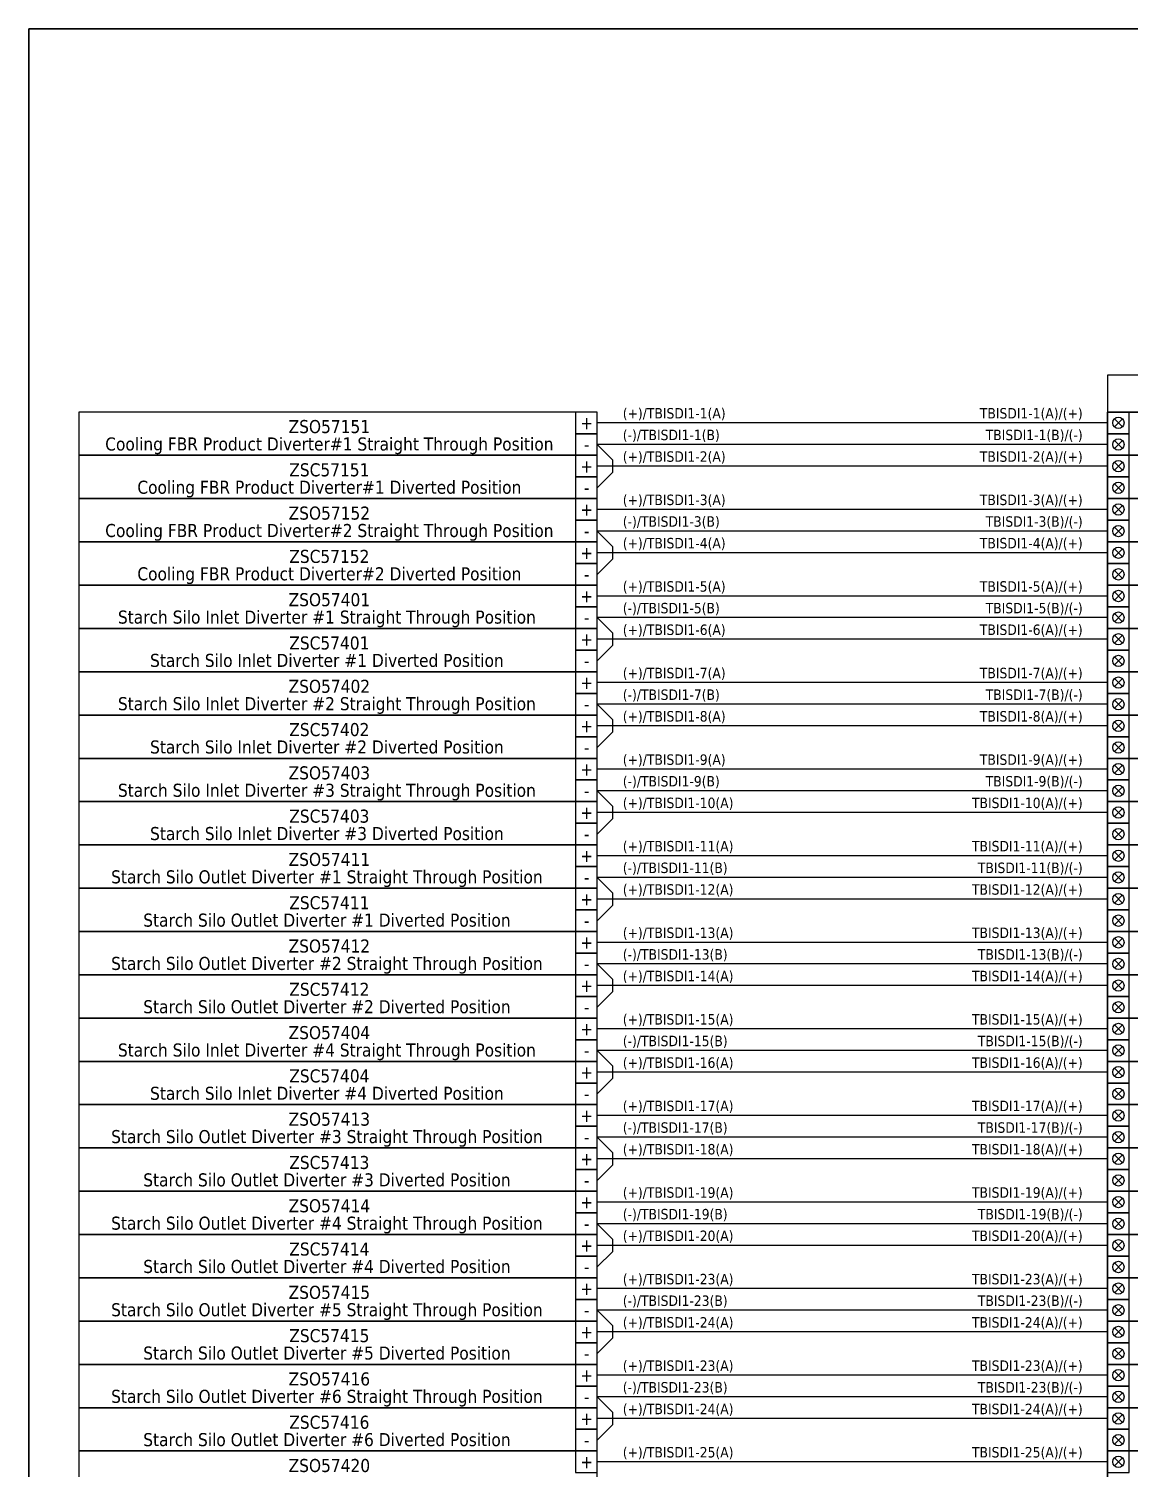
# Model space of a CAD drawing. Header units: millimetres. Extents: x 0 to 1792788, y -13 to 262234.
# Drawn here: x 680159 to 712258, y 118939 to 160934 of the extents above; entities that cross this region are included whole.
import ezdxf
from ezdxf.enums import TextEntityAlignment as Align

# ---------------------------------------------------------------- set-up
doc = ezdxf.new("R2010")
doc.units = ezdxf.units.MM
doc.layers.add('HELPPOINT', color=7, linetype='Continuous', lineweight=25)
doc.layers.add('power', color=7, linetype='Continuous', lineweight=25)
doc.styles.add('Tahoma', font='')
doc.styles.get('Tahoma').set_extended_font_data('Tahoma')

# ---------------------------------------------------------------- blocks, each defined once
blk = doc.blocks.new('TPA')
at = {"layer": 'HELPPOINT', "color": 4, "lineweight": 35, "ltscale": 25.4}
for p, q in [((14292753, 12749437), (14292753, 12827491)), ((14292753, 12827491), (14405128, 12827491)), ((14292753, 12749437), (14292753, 12827491)), ((14292753, 12827491), (14405128, 12827491))]:
    blk.add_line(p, q, dxfattribs=at)

msp = doc.modelspace()

# ---------------------------------------------------------------- linework, layer by layer
at = {"color": 1, "ltscale": 25.4}
for p, q in [((712059, 149555), (711824, 149320)), ((711824, 149555), (712059, 149320)), ((712059, 148292), (711824, 148057)), ((711824, 148292), (712059, 148057)), ((712059, 147029), (711824, 146794)), ((711824, 147029), (712059, 146794)), ((712059, 145766), (711824, 145531)), ((711824, 145766), (712059, 145531)), ((712059, 144503), (711824, 144268)), ((711824, 144503), (712059, 144268)), ((712059, 143240), (711824, 143005)), ((711824, 143240), (712059, 143005)), ((712059, 141977), (711824, 141742)), ((711824, 141977), (712059, 141742)), ((712059, 140714), (711824, 140479)), ((711824, 140714), (712059, 140479)), ((712059, 139451), (711824, 139216)), ((711824, 139451), (712059, 139216)), ((712059, 138188), (711824, 137953)), ((711824, 138188), (712059, 137953)), ((712059, 136925), (711824, 136690)), ((711824, 136925), (712059, 136690)), ((712059, 135662), (711824, 135427)), ((711824, 135662), (712059, 135427)), ((712059, 134399), (711824, 134164)), ((711824, 134399), (712059, 134164)), ((712059, 133136), (711824, 132901)), ((711824, 133136), (712059, 132901)), ((712059, 131873), (711824, 131638)), ((711824, 131873), (712059, 131638)), ((712059, 130610), (711824, 130375)), ((711824, 130610), (712059, 130375)), ((712059, 129347), (711824, 129112)), ((711824, 129347), (712059, 129112)), ((712059, 128084), (711824, 127849)), ((711824, 128084), (712059, 127849)), ((712059, 126821), (711824, 126586)), ((711824, 126821), (712059, 126586)), ((712059, 125558), (711824, 125323)), ((711824, 125558), (712059, 125323)), ((712059, 124295), (711824, 124060)), ((711824, 124295), (712059, 124060)), ((712059, 123032), (711824, 122797)), ((711824, 123032), (712059, 122797)), ((712059, 121769), (711824, 121534)), ((711824, 121769), (712059, 121534)), ((712059, 120506), (711824, 120271)), ((711824, 120506), (712059, 120271)), ((712059, 119243), (711824, 119008)), ((711824, 119243), (712059, 119008))]:
    msp.add_line(p, q, dxfattribs=at)
at = {"color": 4, "ltscale": 25.4}
for p, q in [((711626, 149437), (696741, 149437)), ((711626, 148174), (696741, 148174)), ((711626, 146911), (696741, 146911)), ((711626, 145648), (696741, 145648)), ((711626, 144385), (696741, 144385)), ((711626, 143122), (696741, 143122)), ((711626, 141859), (696741, 141859)), ((711626, 140596), (696741, 140596)), ((711626, 139333), (696741, 139333)), ((711626, 138070), (696741, 138070)), ((711626, 136807), (696741, 136807)), ((711626, 135544), (696741, 135544)), ((711626, 134281), (696741, 134281)), ((711626, 133018), (696741, 133018)), ((711626, 131755), (696741, 131755)), ((711626, 130492), (696741, 130492)), ((711626, 129229), (696741, 129229)), ((711626, 127966), (696741, 127966)), ((711626, 126704), (696741, 126704)), ((711626, 125441), (696741, 125441)), ((711626, 124178), (696741, 124178)), ((711626, 122915), (696741, 122915)), ((711626, 121652), (696741, 121652)), ((711626, 120389), (696741, 120389)), ((711626, 119126), (696741, 119126))]:
    msp.add_line(p, q, dxfattribs=at)
at = {"color": 7, "ltscale": 25.4}
for p, q in [((711626, 148806), (696741, 148806)), ((696741, 148806), (697188, 148359)), ((712059, 148923), (711824, 148688)), ((711824, 148923), (712059, 148688)), ((697188, 148359), (697188, 147989)), ((696741, 147543), (697188, 147989)), ((712059, 147660), (711824, 147425)), ((711824, 147660), (712059, 147425)), ((711626, 146280), (696741, 146280)), ((696741, 146280), (697188, 145833)), ((712059, 146397), (711824, 146162)), ((711824, 146397), (712059, 146162)), ((697188, 145833), (697188, 145463)), ((696741, 145017), (697188, 145463)), ((712059, 145134), (711824, 144899)), ((711824, 145134), (712059, 144899)), ((711626, 143754), (696741, 143754)), ((696741, 143754), (697188, 143307)), ((712059, 143871), (711824, 143636)), ((711824, 143871), (712059, 143636)), ((697188, 143307), (697188, 142937)), ((696741, 142491), (697188, 142937)), ((712059, 142608), (711824, 142373)), ((711824, 142608), (712059, 142373)), ((711626, 141228), (696741, 141228)), ((696741, 141228), (697188, 140781)), ((712059, 141345), (711824, 141110)), ((711824, 141345), (712059, 141110)), ((697188, 140781), (697188, 140411)), ((696741, 139965), (697188, 140411)), ((712059, 140082), (711824, 139847)), ((711824, 140082), (712059, 139847)), ((711626, 138702), (696741, 138702)), ((696741, 138702), (697188, 138255)), ((712059, 138819), (711824, 138584)), ((711824, 138819), (712059, 138584)), ((697188, 138255), (697188, 137885)), ((696741, 137439), (697188, 137885)), ((712059, 137556), (711824, 137321)), ((711824, 137556), (712059, 137321)), ((711626, 136176), (696741, 136176)), ((696741, 136176), (697188, 135729)), ((712059, 136293), (711824, 136058)), ((711824, 136293), (712059, 136058)), ((697188, 135729), (697188, 135359)), ((696741, 134913), (697188, 135359)), ((712059, 135030), (711824, 134795)), ((711824, 135030), (712059, 134795)), ((711626, 133650), (696741, 133650)), ((696741, 133650), (697188, 133203)), ((712059, 133767), (711824, 133532)), ((711824, 133767), (712059, 133532)), ((697188, 133203), (697188, 132833)), ((696741, 132387), (697188, 132833)), ((712059, 132504), (711824, 132269)), ((711824, 132504), (712059, 132269)), ((711626, 131124), (696741, 131124)), ((696741, 131124), (697188, 130677)), ((712059, 131241), (711824, 131006)), ((711824, 131241), (712059, 131006)), ((697188, 130677), (697188, 130307)), ((696741, 129861), (697188, 130307)), ((712059, 129978), (711824, 129743)), ((711824, 129978), (712059, 129743)), ((711626, 128598), (696741, 128598)), ((696741, 128598), (697188, 128151)), ((712059, 128715), (711824, 128480)), ((711824, 128715), (712059, 128480)), ((697188, 128151), (697188, 127782)), ((696741, 127335), (697188, 127782)), ((712059, 127452), (711824, 127218)), ((711824, 127452), (712059, 127218)), ((711626, 126072), (696741, 126072)), ((696741, 126072), (697188, 125625)), ((712059, 126190), (711824, 125955)), ((711824, 126190), (712059, 125955)), ((697188, 125625), (697188, 125256)), ((696741, 124809), (697188, 125256)), ((712059, 124927), (711824, 124692)), ((711824, 124927), (712059, 124692)), ((711626, 123546), (696741, 123546)), ((696741, 123546), (697188, 123100)), ((712059, 123664), (711824, 123429)), ((711824, 123664), (712059, 123429)), ((697188, 123100), (697188, 122730)), ((696741, 122283), (697188, 122730)), ((712059, 122401), (711824, 122166)), ((711824, 122401), (712059, 122166)), ((711626, 121020), (696741, 121020)), ((696741, 121020), (697188, 120574)), ((712059, 121138), (711824, 120903)), ((711824, 121138), (712059, 120903)), ((697188, 120574), (697188, 120204)), ((696741, 119757), (697188, 120204)), ((712059, 119875), (711824, 119640)), ((711824, 119875), (712059, 119640))]:
    msp.add_line(p, q, dxfattribs=at)
at = {"color": 4, "ltscale": 25.4}
msp.add_lwpolyline([(711626, 149753), (716232, 149753), (716232, 150832), (711626, 150832)], close=True, dxfattribs=at)
at = {"color": 2, "ltscale": 25.4}
for points in [[(681620, 148490), (696741, 148490), (696741, 149753), (681620, 149753)], [(681620, 147227), (696741, 147227), (696741, 148490), (681620, 148490)], [(681620, 145964), (696741, 145964), (696741, 147227), (681620, 147227)], [(681620, 144701), (696741, 144701), (696741, 145964), (681620, 145964)], [(681620, 143438), (696741, 143438), (696741, 144701), (681620, 144701)], [(681620, 142175), (696741, 142175), (696741, 143438), (681620, 143438)], [(681620, 140912), (696741, 140912), (696741, 142175), (681620, 142175)], [(681620, 139649), (696741, 139649), (696741, 140912), (681620, 140912)], [(681620, 138386), (696741, 138386), (696741, 139649), (681620, 139649)], [(681620, 137123), (696741, 137123), (696741, 138386), (681620, 138386)], [(681620, 135860), (696741, 135860), (696741, 137123), (681620, 137123)], [(681620, 134597), (696741, 134597), (696741, 135860), (681620, 135860)], [(681620, 133334), (696741, 133334), (696741, 134597), (681620, 134597)], [(681620, 132071), (696741, 132071), (696741, 133334), (681620, 133334)], [(681620, 130808), (696741, 130808), (696741, 132071), (681620, 132071)], [(681620, 129545), (696741, 129545), (696741, 130808), (681620, 130808)], [(681620, 128282), (696741, 128282), (696741, 129545), (681620, 129545)], [(681620, 127019), (696741, 127019), (696741, 128282), (681620, 128282)], [(681620, 125756), (696741, 125756), (696741, 127019), (681620, 127019)], [(681620, 124493), (696741, 124493), (696741, 125756), (681620, 125756)], [(681620, 123230), (696741, 123230), (696741, 124493), (681620, 124493)], [(681620, 121967), (696741, 121967), (696741, 123230), (681620, 123230)], [(681620, 120704), (696741, 120704), (696741, 121967), (681620, 121967)], [(681620, 119441), (696741, 119441), (696741, 120704), (681620, 120704)], [(681620, 118178), (696741, 118178), (696741, 119441), (681620, 119441)]]:
    msp.add_lwpolyline(points, close=True, dxfattribs=at)
at = {"color": 1, "ltscale": 25.4}
for points in [[(696109, 149121), (696741, 149121), (696741, 149753), (696109, 149753)], [(711626, 149121), (712258, 149121), (712258, 149753), (711626, 149753)], [(696109, 147858), (696741, 147858), (696741, 148490), (696109, 148490)], [(711626, 147858), (712258, 147858), (712258, 148490), (711626, 148490)], [(696109, 146595), (696741, 146595), (696741, 147227), (696109, 147227)], [(711626, 146595), (712258, 146595), (712258, 147227), (711626, 147227)], [(696109, 145332), (696741, 145332), (696741, 145964), (696109, 145964)], [(711626, 145332), (712258, 145332), (712258, 145964), (711626, 145964)], [(696109, 144069), (696741, 144069), (696741, 144701), (696109, 144701)], [(711626, 144069), (712258, 144069), (712258, 144701), (711626, 144701)], [(696109, 142806), (696741, 142806), (696741, 143438), (696109, 143438)], [(711626, 142806), (712258, 142806), (712258, 143438), (711626, 143438)], [(696109, 141543), (696741, 141543), (696741, 142175), (696109, 142175)], [(711626, 141543), (712258, 141543), (712258, 142175), (711626, 142175)], [(696109, 140281), (696741, 140281), (696741, 140912), (696109, 140912)], [(711626, 140281), (712258, 140281), (712258, 140912), (711626, 140912)], [(696109, 139018), (696741, 139018), (696741, 139649), (696109, 139649)], [(711626, 139018), (712258, 139018), (712258, 139649), (711626, 139649)], [(696109, 137755), (696741, 137755), (696741, 138386), (696109, 138386)], [(711626, 137755), (712258, 137755), (712258, 138386), (711626, 138386)], [(696109, 136492), (696741, 136492), (696741, 137123), (696109, 137123)], [(711626, 136492), (712258, 136492), (712258, 137123), (711626, 137123)], [(696109, 135229), (696741, 135229), (696741, 135860), (696109, 135860)], [(711626, 135229), (712258, 135229), (712258, 135860), (711626, 135860)], [(696109, 133966), (696741, 133966), (696741, 134597), (696109, 134597)], [(711626, 133966), (712258, 133966), (712258, 134597), (711626, 134597)], [(696109, 132703), (696741, 132703), (696741, 133334), (696109, 133334)], [(711626, 132703), (712258, 132703), (712258, 133334), (711626, 133334)], [(696109, 131440), (696741, 131440), (696741, 132071), (696109, 132071)], [(711626, 131440), (712258, 131440), (712258, 132071), (711626, 132071)], [(696109, 130177), (696741, 130177), (696741, 130808), (696109, 130808)], [(711626, 130177), (712258, 130177), (712258, 130808), (711626, 130808)], [(696109, 128914), (696741, 128914), (696741, 129545), (696109, 129545)], [(711626, 128914), (712258, 128914), (712258, 129545), (711626, 129545)], [(696109, 127651), (696741, 127651), (696741, 128282), (696109, 128282)], [(711626, 127651), (712258, 127651), (712258, 128282), (711626, 128282)], [(696109, 126388), (696741, 126388), (696741, 127019), (696109, 127019)], [(711626, 126388), (712258, 126388), (712258, 127019), (711626, 127019)], [(696109, 125125), (696741, 125125), (696741, 125756), (696109, 125756)], [(711626, 125125), (712258, 125125), (712258, 125756), (711626, 125756)], [(696109, 123862), (696741, 123862), (696741, 124493), (696109, 124493)], [(711626, 123862), (712258, 123862), (712258, 124493), (711626, 124493)], [(696109, 122599), (696741, 122599), (696741, 123230), (696109, 123230)], [(711626, 122599), (712258, 122599), (712258, 123230), (711626, 123230)], [(696109, 121336), (696741, 121336), (696741, 121967), (696109, 121967)], [(711626, 121336), (712258, 121336), (712258, 121967), (711626, 121967)], [(696109, 120073), (696741, 120073), (696741, 120704), (696109, 120704)], [(711626, 120073), (712258, 120073), (712258, 120704), (711626, 120704)], [(696109, 118810), (696741, 118810), (696741, 119441), (696109, 119441)], [(711626, 118810), (712258, 118810), (712258, 119441), (711626, 119441)]]:
    msp.add_lwpolyline(points, close=True, dxfattribs=at)
at = {"color": 7, "lineweight": 30, "ltscale": 25.4}
for points in [[(711626, 149753), (716232, 149753), (716232, 148490), (711626, 148490), (711626, 149753)], [(711626, 148490), (716232, 148490), (716232, 147227), (711626, 147227), (711626, 148490)], [(711626, 147227), (716232, 147227), (716232, 145964), (711626, 145964), (711626, 147227)], [(711626, 145964), (716232, 145964), (716232, 144701), (711626, 144701), (711626, 145964)], [(711626, 144701), (716232, 144701), (716232, 143438), (711626, 143438), (711626, 144701)], [(711626, 143438), (716232, 143438), (716232, 142175), (711626, 142175), (711626, 143438)], [(711626, 142175), (716232, 142175), (716232, 140912), (711626, 140912), (711626, 142175)], [(711626, 140912), (716232, 140912), (716232, 139649), (711626, 139649), (711626, 140912)], [(711626, 139649), (716232, 139649), (716232, 138386), (711626, 138386), (711626, 139649)], [(711626, 138386), (716232, 138386), (716232, 137123), (711626, 137123), (711626, 138386)], [(711626, 137123), (716232, 137123), (716232, 135860), (711626, 135860), (711626, 137123)], [(711626, 135860), (716232, 135860), (716232, 134597), (711626, 134597), (711626, 135860)], [(711626, 134597), (716232, 134597), (716232, 133334), (711626, 133334), (711626, 134597)], [(711626, 133334), (716232, 133334), (716232, 132071), (711626, 132071), (711626, 133334)], [(711626, 132071), (716232, 132071), (716232, 130808), (711626, 130808), (711626, 132071)], [(711626, 130808), (716232, 130808), (716232, 129545), (711626, 129545), (711626, 130808)], [(711626, 129545), (716232, 129545), (716232, 128282), (711626, 128282), (711626, 129545)], [(711626, 128282), (716232, 128282), (716232, 127019), (711626, 127019), (711626, 128282)], [(711626, 127019), (716232, 127019), (716232, 125756), (711626, 125756), (711626, 127019)], [(711626, 125756), (716232, 125756), (716232, 124493), (711626, 124493), (711626, 125756)], [(711626, 124493), (716232, 124493), (716232, 123230), (711626, 123230), (711626, 124493)], [(711626, 123230), (716232, 123230), (716232, 121967), (711626, 121967), (711626, 123230)], [(711626, 121967), (716232, 121967), (716232, 120704), (711626, 120704), (711626, 121967)], [(711626, 120704), (716232, 120704), (716232, 119441), (711626, 119441), (711626, 120704)], [(711626, 119441), (716232, 119441), (716232, 118178), (711626, 118178), (711626, 119441)]]:
    msp.add_lwpolyline(points, dxfattribs=at)
at = {"color": 7, "ltscale": 25.4}
for points in [[(696109, 148490), (696741, 148490), (696741, 149121), (696109, 149121)], [(711626, 148490), (712258, 148490), (712258, 149121), (711626, 149121)], [(696109, 147227), (696741, 147227), (696741, 147858), (696109, 147858)], [(711626, 147227), (712258, 147227), (712258, 147858), (711626, 147858)], [(696109, 145964), (696741, 145964), (696741, 146595), (696109, 146595)], [(711626, 145964), (712258, 145964), (712258, 146595), (711626, 146595)], [(696109, 144701), (696741, 144701), (696741, 145332), (696109, 145332)], [(711626, 144701), (712258, 144701), (712258, 145332), (711626, 145332)], [(696109, 143438), (696741, 143438), (696741, 144069), (696109, 144069)], [(711626, 143438), (712258, 143438), (712258, 144069), (711626, 144069)], [(696109, 142175), (696741, 142175), (696741, 142806), (696109, 142806)], [(711626, 142175), (712258, 142175), (712258, 142806), (711626, 142806)], [(696109, 140912), (696741, 140912), (696741, 141543), (696109, 141543)], [(711626, 140912), (712258, 140912), (712258, 141543), (711626, 141543)], [(696109, 139649), (696741, 139649), (696741, 140281), (696109, 140281)], [(711626, 139649), (712258, 139649), (712258, 140281), (711626, 140281)], [(696109, 138386), (696741, 138386), (696741, 139018), (696109, 139018)], [(711626, 138386), (712258, 138386), (712258, 139018), (711626, 139018)], [(696109, 137123), (696741, 137123), (696741, 137755), (696109, 137755)], [(711626, 137123), (712258, 137123), (712258, 137755), (711626, 137755)], [(696109, 135860), (696741, 135860), (696741, 136492), (696109, 136492)], [(711626, 135860), (712258, 135860), (712258, 136492), (711626, 136492)], [(696109, 134597), (696741, 134597), (696741, 135229), (696109, 135229)], [(711626, 134597), (712258, 134597), (712258, 135229), (711626, 135229)], [(696109, 133334), (696741, 133334), (696741, 133966), (696109, 133966)], [(711626, 133334), (712258, 133334), (712258, 133966), (711626, 133966)], [(696109, 132071), (696741, 132071), (696741, 132703), (696109, 132703)], [(711626, 132071), (712258, 132071), (712258, 132703), (711626, 132703)], [(696109, 130808), (696741, 130808), (696741, 131440), (696109, 131440)], [(711626, 130808), (712258, 130808), (712258, 131440), (711626, 131440)], [(696109, 129545), (696741, 129545), (696741, 130177), (696109, 130177)], [(711626, 129545), (712258, 129545), (712258, 130177), (711626, 130177)], [(696109, 128282), (696741, 128282), (696741, 128914), (696109, 128914)], [(711626, 128282), (712258, 128282), (712258, 128914), (711626, 128914)], [(696109, 127019), (696741, 127019), (696741, 127651), (696109, 127651)], [(711626, 127019), (712258, 127019), (712258, 127651), (711626, 127651)], [(696109, 125756), (696741, 125756), (696741, 126388), (696109, 126388)], [(711626, 125756), (712258, 125756), (712258, 126388), (711626, 126388)], [(696109, 124493), (696741, 124493), (696741, 125125), (696109, 125125)], [(711626, 124493), (712258, 124493), (712258, 125125), (711626, 125125)], [(696109, 123230), (696741, 123230), (696741, 123862), (696109, 123862)], [(711626, 123230), (712258, 123230), (712258, 123862), (711626, 123862)], [(696109, 121967), (696741, 121967), (696741, 122599), (696109, 122599)], [(711626, 121967), (712258, 121967), (712258, 122599), (711626, 122599)], [(696109, 120704), (696741, 120704), (696741, 121336), (696109, 121336)], [(711626, 120704), (712258, 120704), (712258, 121336), (711626, 121336)], [(696109, 119441), (696741, 119441), (696741, 120073), (696109, 120073)], [(711626, 119441), (712258, 119441), (712258, 120073), (711626, 120073)]]:
    msp.add_lwpolyline(points, close=True, dxfattribs=at)
at = {"color": 1, "ltscale": 25.4}
for centre in [(711942, 149437), (711942, 148174), (711942, 146911), (711942, 145648), (711942, 144385), (711942, 143122), (711942, 141859), (711942, 140596), (711942, 139333), (711942, 138070), (711942, 136807), (711942, 135544), (711942, 134281), (711942, 133018), (711942, 131755), (711942, 130492), (711942, 129229), (711942, 127966), (711942, 126704), (711942, 125441), (711942, 124178), (711942, 122915), (711942, 121652), (711942, 120389), (711942, 119126)]:
    msp.add_circle(centre, 166, dxfattribs=at)
at = {"color": 7, "ltscale": 25.4}
for centre in [(711942, 148806), (711942, 147543), (711942, 146280), (711942, 145017), (711942, 143754), (711942, 142491), (711942, 141228), (711942, 139965), (711942, 138702), (711942, 137439), (711942, 136176), (711942, 134913), (711942, 133650), (711942, 132387), (711942, 131124), (711942, 129861), (711942, 128598), (711942, 127335), (711942, 126072), (711942, 124809), (711942, 123546), (711942, 122283), (711942, 121020), (711942, 119757)]:
    msp.add_circle(centre, 166, dxfattribs=at)

# ---------------------------------------------------------------- block references
at = {"xscale": 0.8800000000046566, "yscale": 0.8800000000046566, "zscale": 0.8800000000046566}
msp.add_blockref('TPA', (-11897464, -11127258), dxfattribs=at)

# ---------------------------------------------------------------- texts
at = {"color": 4, "style": 'Tahoma'}
for s, p in [('ZSO57151', (688926, 149329)), ('Cooling FBR Product Diverter#1 Straight Through Position', (688926, 148821)), ('ZSC57151', (688926, 148067)), ('Cooling FBR Product Diverter#1 Diverted Position', (688926, 147559)), ('ZSO57152', (688926, 146804)), ('Cooling FBR Product Diverter#2 Straight Through Position', (688926, 146296)), ('ZSC57152', (688926, 145541)), ('Cooling FBR Product Diverter#2 Diverted Position', (688926, 145033)), ('ZSO57401', (688926, 144278)), ('Starch Silo Inlet Diverter #1 Straight Through Position ', (688926, 143770)), ('ZSC57401', (688926, 143015)), ('Starch Silo Inlet Diverter #1 Diverted Position ', (688926, 142507)), ('ZSO57402', (688926, 141752)), ('Starch Silo Inlet Diverter #2 Straight Through Position ', (688926, 141244)), ('ZSC57402', (688926, 140489)), ('Starch Silo Inlet Diverter #2 Diverted Position ', (688926, 139981)), ('ZSO57403', (688926, 139226)), ('Starch Silo Inlet Diverter #3 Straight Through Position ', (688926, 138718)), ('ZSC57403', (688926, 137963)), ('Starch Silo Inlet Diverter #3 Diverted Position ', (688926, 137455)), ('ZSO57411', (688926, 136700)), ('Starch Silo Outlet Diverter #1 Straight Through Position ', (688926, 136192)), ('ZSC57411', (688926, 135437)), ('Starch Silo Outlet Diverter #1 Diverted Position ', (688926, 134929)), ('ZSO57412', (688926, 134174)), ('Starch Silo Outlet Diverter #2 Straight Through Position ', (688926, 133666)), ('ZSC57412', (688926, 132911)), ('Starch Silo Outlet Diverter #2 Diverted Position ', (688926, 132403)), ('ZSO57404', (688926, 131648)), ('Starch Silo Inlet Diverter #4 Straight Through Position ', (688926, 131140)), ('ZSC57404', (688926, 130385)), ('Starch Silo Inlet Diverter #4 Diverted Position ', (688926, 129877)), ('ZSO57413', (688926, 129122)), ('Starch Silo Outlet Diverter #3 Straight Through Position ', (688926, 128614)), ('ZSC57413', (688926, 127859)), ('Starch Silo Outlet Diverter #3 Diverted Position ', (688926, 127351)), ('ZSO57414', (688926, 126596)), ('Starch Silo Outlet Diverter #4 Straight Through Position ', (688926, 126088)), ('ZSC57414', (688926, 125333)), ('Starch Silo Outlet Diverter #4 Diverted Position ', (688926, 124825)), ('ZSO57415', (688926, 124070)), ('Starch Silo Outlet Diverter #5 Straight Through Position ', (688926, 123562)), ('ZSC57415', (688926, 122807)), ('Starch Silo Outlet Diverter #5 Diverted Position ', (688926, 122299)), ('ZSO57416', (688926, 121544)), ('Starch Silo Outlet Diverter #6 Straight Through Position ', (688926, 121036)), ('ZSC57416', (688926, 120281)), ('Starch Silo Outlet Diverter #6 Diverted Position ', (688926, 119773)), ('ZSO57420', (688926, 119018))]:
    msp.add_text(s, height=381, dxfattribs=at).set_placement(p, align=Align.MIDDLE_CENTER)
for s, p in [('(+)/TBISDI1-1(A)', (697485, 149564)), ('(+)/TBISDI1-2(A)', (697485, 148301)), ('(+)/TBISDI1-3(A)', (697485, 147038)), ('(+)/TBISDI1-4(A)', (697485, 145775)), ('(+)/TBISDI1-5(A)', (697485, 144512)), ('(+)/TBISDI1-6(A)', (697485, 143249)), ('(+)/TBISDI1-7(A)', (697485, 141986)), ('(+)/TBISDI1-8(A)', (697485, 140723)), ('(+)/TBISDI1-9(A)', (697485, 139460)), ('(+)/TBISDI1-10(A)', (697485, 138197)), ('(+)/TBISDI1-11(A)', (697485, 136934)), ('(+)/TBISDI1-12(A)', (697485, 135671)), ('(+)/TBISDI1-13(A)', (697485, 134408)), ('(+)/TBISDI1-14(A)', (697485, 133145)), ('(+)/TBISDI1-15(A)', (697485, 131882)), ('(+)/TBISDI1-16(A)', (697485, 130619)), ('(+)/TBISDI1-17(A)', (697485, 129356)), ('(+)/TBISDI1-18(A)', (697485, 128093)), ('(+)/TBISDI1-19(A)', (697485, 126830)), ('(+)/TBISDI1-20(A)', (697485, 125567)), ('(+)/TBISDI1-23(A)', (697485, 124304)), ('(+)/TBISDI1-24(A)', (697485, 123041)), ('(+)/TBISDI1-23(A)', (697485, 121778)), ('(+)/TBISDI1-24(A)', (697485, 120515)), ('(+)/TBISDI1-25(A)', (697485, 119252))]:
    msp.add_text(s, height=304.8, dxfattribs=at).set_placement(p)
for s, p in [('TBISDI1-1(A)/(+)', (710901, 149564)), ('TBISDI1-2(A)/(+)', (710901, 148301)), ('TBISDI1-3(A)/(+)', (710901, 147038)), ('TBISDI1-4(A)/(+)', (710901, 145775)), ('TBISDI1-5(A)/(+)', (710901, 144512)), ('TBISDI1-6(A)/(+)', (710901, 143249)), ('TBISDI1-7(A)/(+)', (710901, 141986)), ('TBISDI1-8(A)/(+)', (710901, 140723)), ('TBISDI1-9(A)/(+)', (710901, 139460)), ('TBISDI1-10(A)/(+)', (710901, 138197)), ('TBISDI1-11(A)/(+)', (710901, 136934)), ('TBISDI1-12(A)/(+)', (710901, 135671)), ('TBISDI1-13(A)/(+)', (710901, 134408)), ('TBISDI1-14(A)/(+)', (710901, 133145)), ('TBISDI1-15(A)/(+)', (710901, 131882)), ('TBISDI1-16(A)/(+)', (710901, 130619)), ('TBISDI1-17(A)/(+)', (710901, 129356)), ('TBISDI1-18(A)/(+)', (710901, 128093)), ('TBISDI1-19(A)/(+)', (710901, 126830)), ('TBISDI1-20(A)/(+)', (710901, 125567)), ('TBISDI1-23(A)/(+)', (710901, 124304)), ('TBISDI1-24(A)/(+)', (710901, 123041)), ('TBISDI1-23(A)/(+)', (710901, 121778)), ('TBISDI1-24(A)/(+)', (710901, 120515)), ('TBISDI1-25(A)/(+)', (710901, 119252))]:
    msp.add_text(s, height=304.8, dxfattribs=at).set_placement(p, align=Align.RIGHT)
at = {"color": 7, "style": 'Tahoma'}
for s, p in [('(-)/TBISDI1-1(B)', (697485, 148932)), ('(-)/TBISDI1-3(B)', (697485, 146406)), ('(-)/TBISDI1-5(B)', (697485, 143880)), ('(-)/TBISDI1-7(B)', (697485, 141354)), ('(-)/TBISDI1-9(B)', (697485, 138828)), ('(-)/TBISDI1-11(B)', (697485, 136303)), ('(-)/TBISDI1-13(B)', (697485, 133777)), ('(-)/TBISDI1-15(B)', (697485, 131251)), ('(-)/TBISDI1-17(B)', (697485, 128725)), ('(-)/TBISDI1-19(B)', (697485, 126199)), ('(-)/TBISDI1-23(B)', (697485, 123673)), ('(-)/TBISDI1-23(B)', (697485, 121147))]:
    msp.add_text(s, height=304.8, dxfattribs=at).set_placement(p)
for s, p in [('TBISDI1-1(B)/(-)', (710901, 148932)), ('TBISDI1-3(B)/(-)', (710901, 146406)), ('TBISDI1-5(B)/(-)', (710901, 143880)), ('TBISDI1-7(B)/(-)', (710901, 141354)), ('TBISDI1-9(B)/(-)', (710901, 138828)), ('TBISDI1-11(B)/(-)', (710901, 136303)), ('TBISDI1-13(B)/(-)', (710901, 133777)), ('TBISDI1-15(B)/(-)', (710901, 131251)), ('TBISDI1-17(B)/(-)', (710901, 128725)), ('TBISDI1-19(B)/(-)', (710901, 126199)), ('TBISDI1-23(B)/(-)', (710901, 123673)), ('TBISDI1-23(B)/(-)', (710901, 121147))]:
    msp.add_text(s, height=304.8, dxfattribs=at).set_placement(p, align=Align.RIGHT)
at = {"layer": 'power', "color": 1, "style": 'Tahoma'}
for p in [(696432, 149441), (696432, 148178), (696432, 146915), (696432, 145652), (696432, 144389), (696432, 143126), (696432, 141863), (696432, 140600), (696432, 139337), (696432, 138074), (696432, 136811), (696432, 135548), (696432, 134285), (696432, 133022), (696432, 131759), (696432, 130496), (696432, 129233), (696432, 127970), (696432, 126707), (696432, 125445), (696432, 124182), (696432, 122919), (696432, 121656), (696432, 120393), (696432, 119130)]:
    msp.add_text('+', height=381, dxfattribs=at).set_placement(p, align=Align.MIDDLE_CENTER)
at = {"layer": 'power', "color": 7, "style": 'Tahoma'}
for p in [(696432, 148811), (696432, 147548), (696432, 146285), (696432, 145022), (696432, 143759), (696432, 142496), (696432, 141233), (696432, 139970), (696432, 138707), (696432, 137444), (696432, 136181), (696432, 134918), (696432, 133655), (696432, 132392), (696432, 131129), (696432, 129866), (696432, 128603), (696432, 127340), (696432, 126077), (696432, 124814), (696432, 123551), (696432, 122288), (696432, 121025), (696432, 119762)]:
    msp.add_text('-', height=381, dxfattribs=at).set_placement(p, align=Align.MIDDLE_CENTER)

doc.saveas('drawing.dxf')
